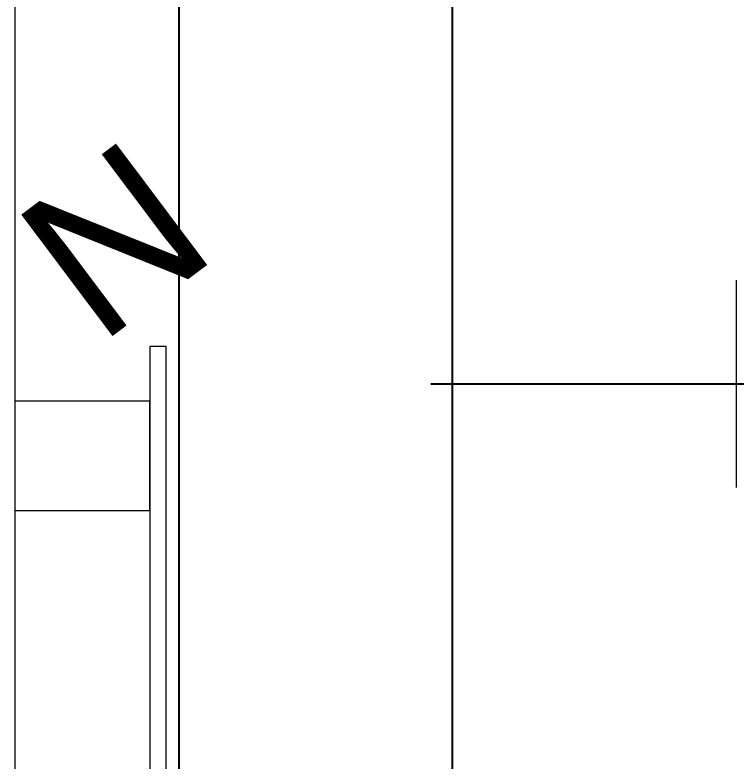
# Model space of a CAD drawing. Header units: millimetres. Extents: x 1004 to 59588, y 686 to 38112.
# Drawn here: x 44015.9 to 44147.9, y 36802.7 to 36939.3 of the extents above; entities that cross this region are included whole.
import ezdxf

# ---------------------------------------------------------------- set-up
doc = ezdxf.new("R2010")
doc.units = ezdxf.units.MM
for name, color, linetype in [('Canaleta', 3, 'Continuous'), ('PDF4_Geometry', 7, 'Continuous'), ('PDF4_Text', 7, 'Continuous')]:
    doc.layers.add(name, color=color, linetype=linetype)
doc.styles.add('PDF Arial', font='arial.ttf')

msp = doc.modelspace()

# ---------------------------------------------------------------- linework, layer by layer
at = {"color": 7, "linetype": 'Continuous', "lineweight": 15}
msp.add_line((44147.89, 36890.79), (44147.89, 36852.79), dxfattribs=at)
msp.add_line((44092.04, 36871.79), (44748.19, 36871.79))
at = {"layer": 'Canaleta', "color": 7, "true_color": 0xffffff}
msp.add_line((44095.98, 36716.92), (44095.98, 37093.34), dxfattribs=at)
at = {"layer": 'Canaleta', "color": 7}
msp.add_line((44045.98, 36596.44), (44045.98, 37022.86), dxfattribs=at)
at = {"layer": 'PDF4_Geometry', "lineweight": 0}
msp.add_lwpolyline([(44015.92, 36100.39), (44820.04, 36100.39), (44820.04, 37956.27), (44015.92, 37956.27)], close=True, dxfattribs=at)
at = {"layer": 'PDF4_Geometry', "color": 7, "lineweight": 0}
msp.add_lwpolyline([(44784.16, 37923.92), (44784.16, 36128.04), (44045.92, 36128.04), (44045.92, 37923.92)], close=True, dxfattribs=at)
at = {"layer": 'PDF4_Geometry', "color": 7, "lineweight": 18}
msp.add_lwpolyline([(44043.57, 36600.39), (44043.57, 36696.86), (44043.57, 36699.8), (44043.57, 36878.63), (44040.63, 36878.63), (44040.63, 36600.39)], close=True, dxfattribs=at)
at = {"layer": 'PDF4_Geometry', "lineweight": 18}
msp.add_lwpolyline([(44040.63, 36868.63), (44015.92, 36868.63), (44015.92, 36848.63), (44040.63, 36848.63)], close=True, dxfattribs=at)

# ---------------------------------------------------------------- texts
at = {"layer": 'PDF4_Text', "insert": (44031.22, 36878.63), "char_height": 27.79, "attachment_point": 7, "rotation": 36.9001, "style": 'PDF Arial'}
msp.add_mtext('N', dxfattribs=at)

doc.saveas('drawing.dxf')
